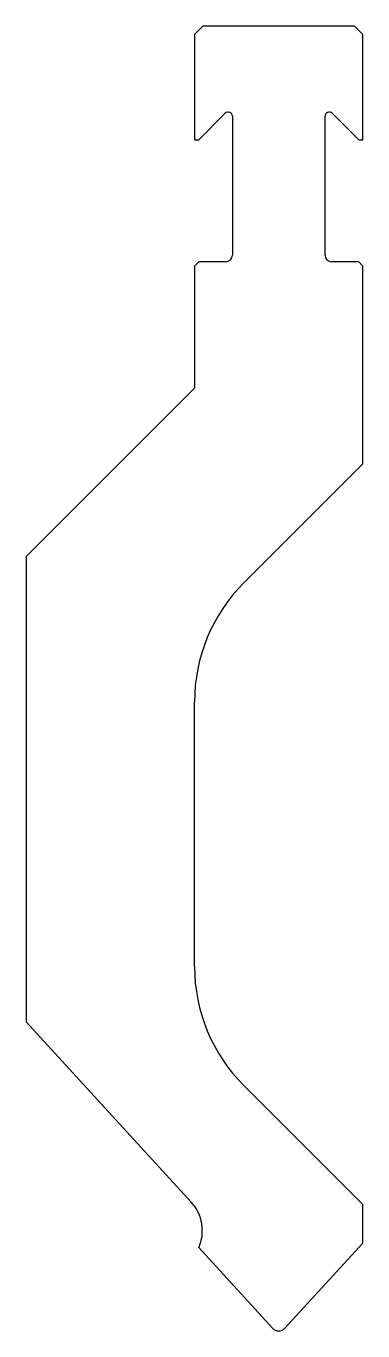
# Model space of a CAD drawing. Header units: millimetres. Extents: x -30 to 10, y 0 to 155.
import ezdxf

# ---------------------------------------------------------------- set-up
doc = ezdxf.new("R2010")
doc.units = ezdxf.units.MM
doc.layers.add('Default', color=7, linetype='CONTINUOUS')

msp = doc.modelspace()

# ---------------------------------------------------------------- linework, layer by layer
at = {"layer": 'Default'}
for p, q in [((-10, 154), (-9, 155)), ((9, 155), (-9, 155)), ((9, 155), (10, 154)), ((-10, 154), (-10, 141.5)), ((10, 141.5), (10, 154)), ((-9.5, 141.5), (-6.35, 144.65)), ((-5.5, 144.29), (-5.5, 127.8)), ((5.5, 127.8), (5.5, 144.29)), ((6.35, 144.65), (9.5, 141.5)), ((-10, 141.5), (-9.5, 141.5)), ((9.5, 141.5), (10, 141.5)), ((-10, 126.5), (-9.5, 127)), ((-10, 126.5), (-10, 112)), ((-6.3, 127), (-9.5, 127)), ((9.5, 127), (6.3, 127)), ((9.5, 127), (10, 126.5)), ((10, 103), (10, 126.5)), ((-10, 112), (-30, 92)), ((-4.14, 88.86), (10, 103)), ((-30, 92), (-30, 36.7)), ((-10, 43.28), (-10, 74.72)), ((-30, 36.7), (-10.39, 15.29)), ((10, 15), (-4.14, 29.14)), ((10, 10.43), (10, 15)), ((-9.5, 9.89), (-0.74, 0.32)), ((0.74, 0.32), (10, 10.43))]:
    msp.add_line(p, q, dxfattribs=at)
for centre, radius, start, end in [((-6, 144.29), 0.5, 0, 135), ((6, 144.29), 0.5, 45, 180), ((-6.3, 127.8), 0.8, 270, 0), ((6.3, 127.8), 0.8, 180, 270), ((10, 74.72), 20, 135, 180), ((10, 43.28), 20, 180, 225), ((-14.07, 11.92), 5, 336.0782, 42.5), ((0, 1), 1, 222.5, 317.5)]:
    msp.add_arc(centre, radius, start, end, dxfattribs=at)

doc.saveas('drawing.dxf')
